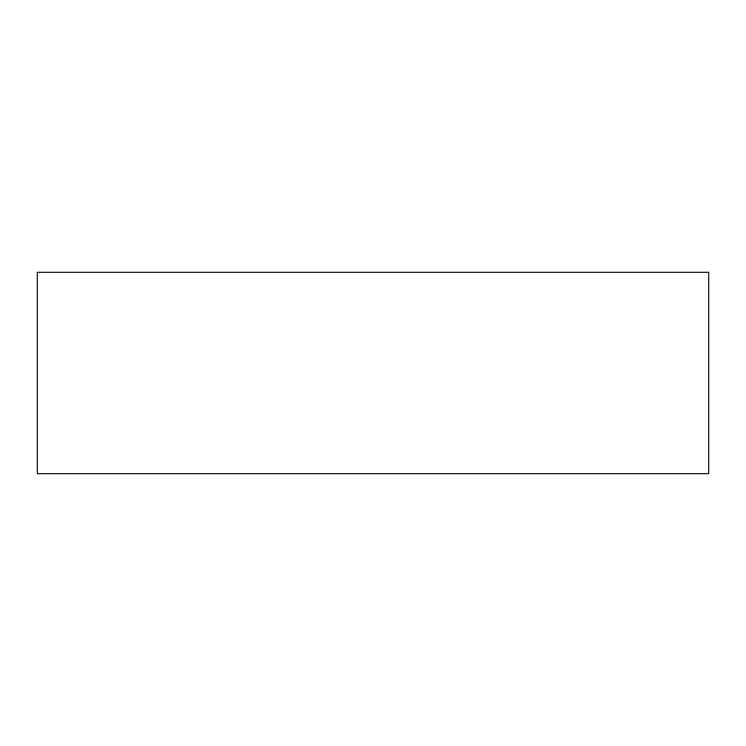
<?xml version="1.0" encoding="UTF-8"?>
<svg xmlns="http://www.w3.org/2000/svg" width="746" height="746" viewBox="0 0 746 746"><rect width="100%" height="100%" fill="white"/><g stroke="black" fill="none" stroke-linecap="round" stroke-linejoin="round"><path stroke-width="1.12" d="M708.7 272.29L37.3 272.29L37.3 473.71L708.7 473.71L708.7 272.29"/></g></svg>
